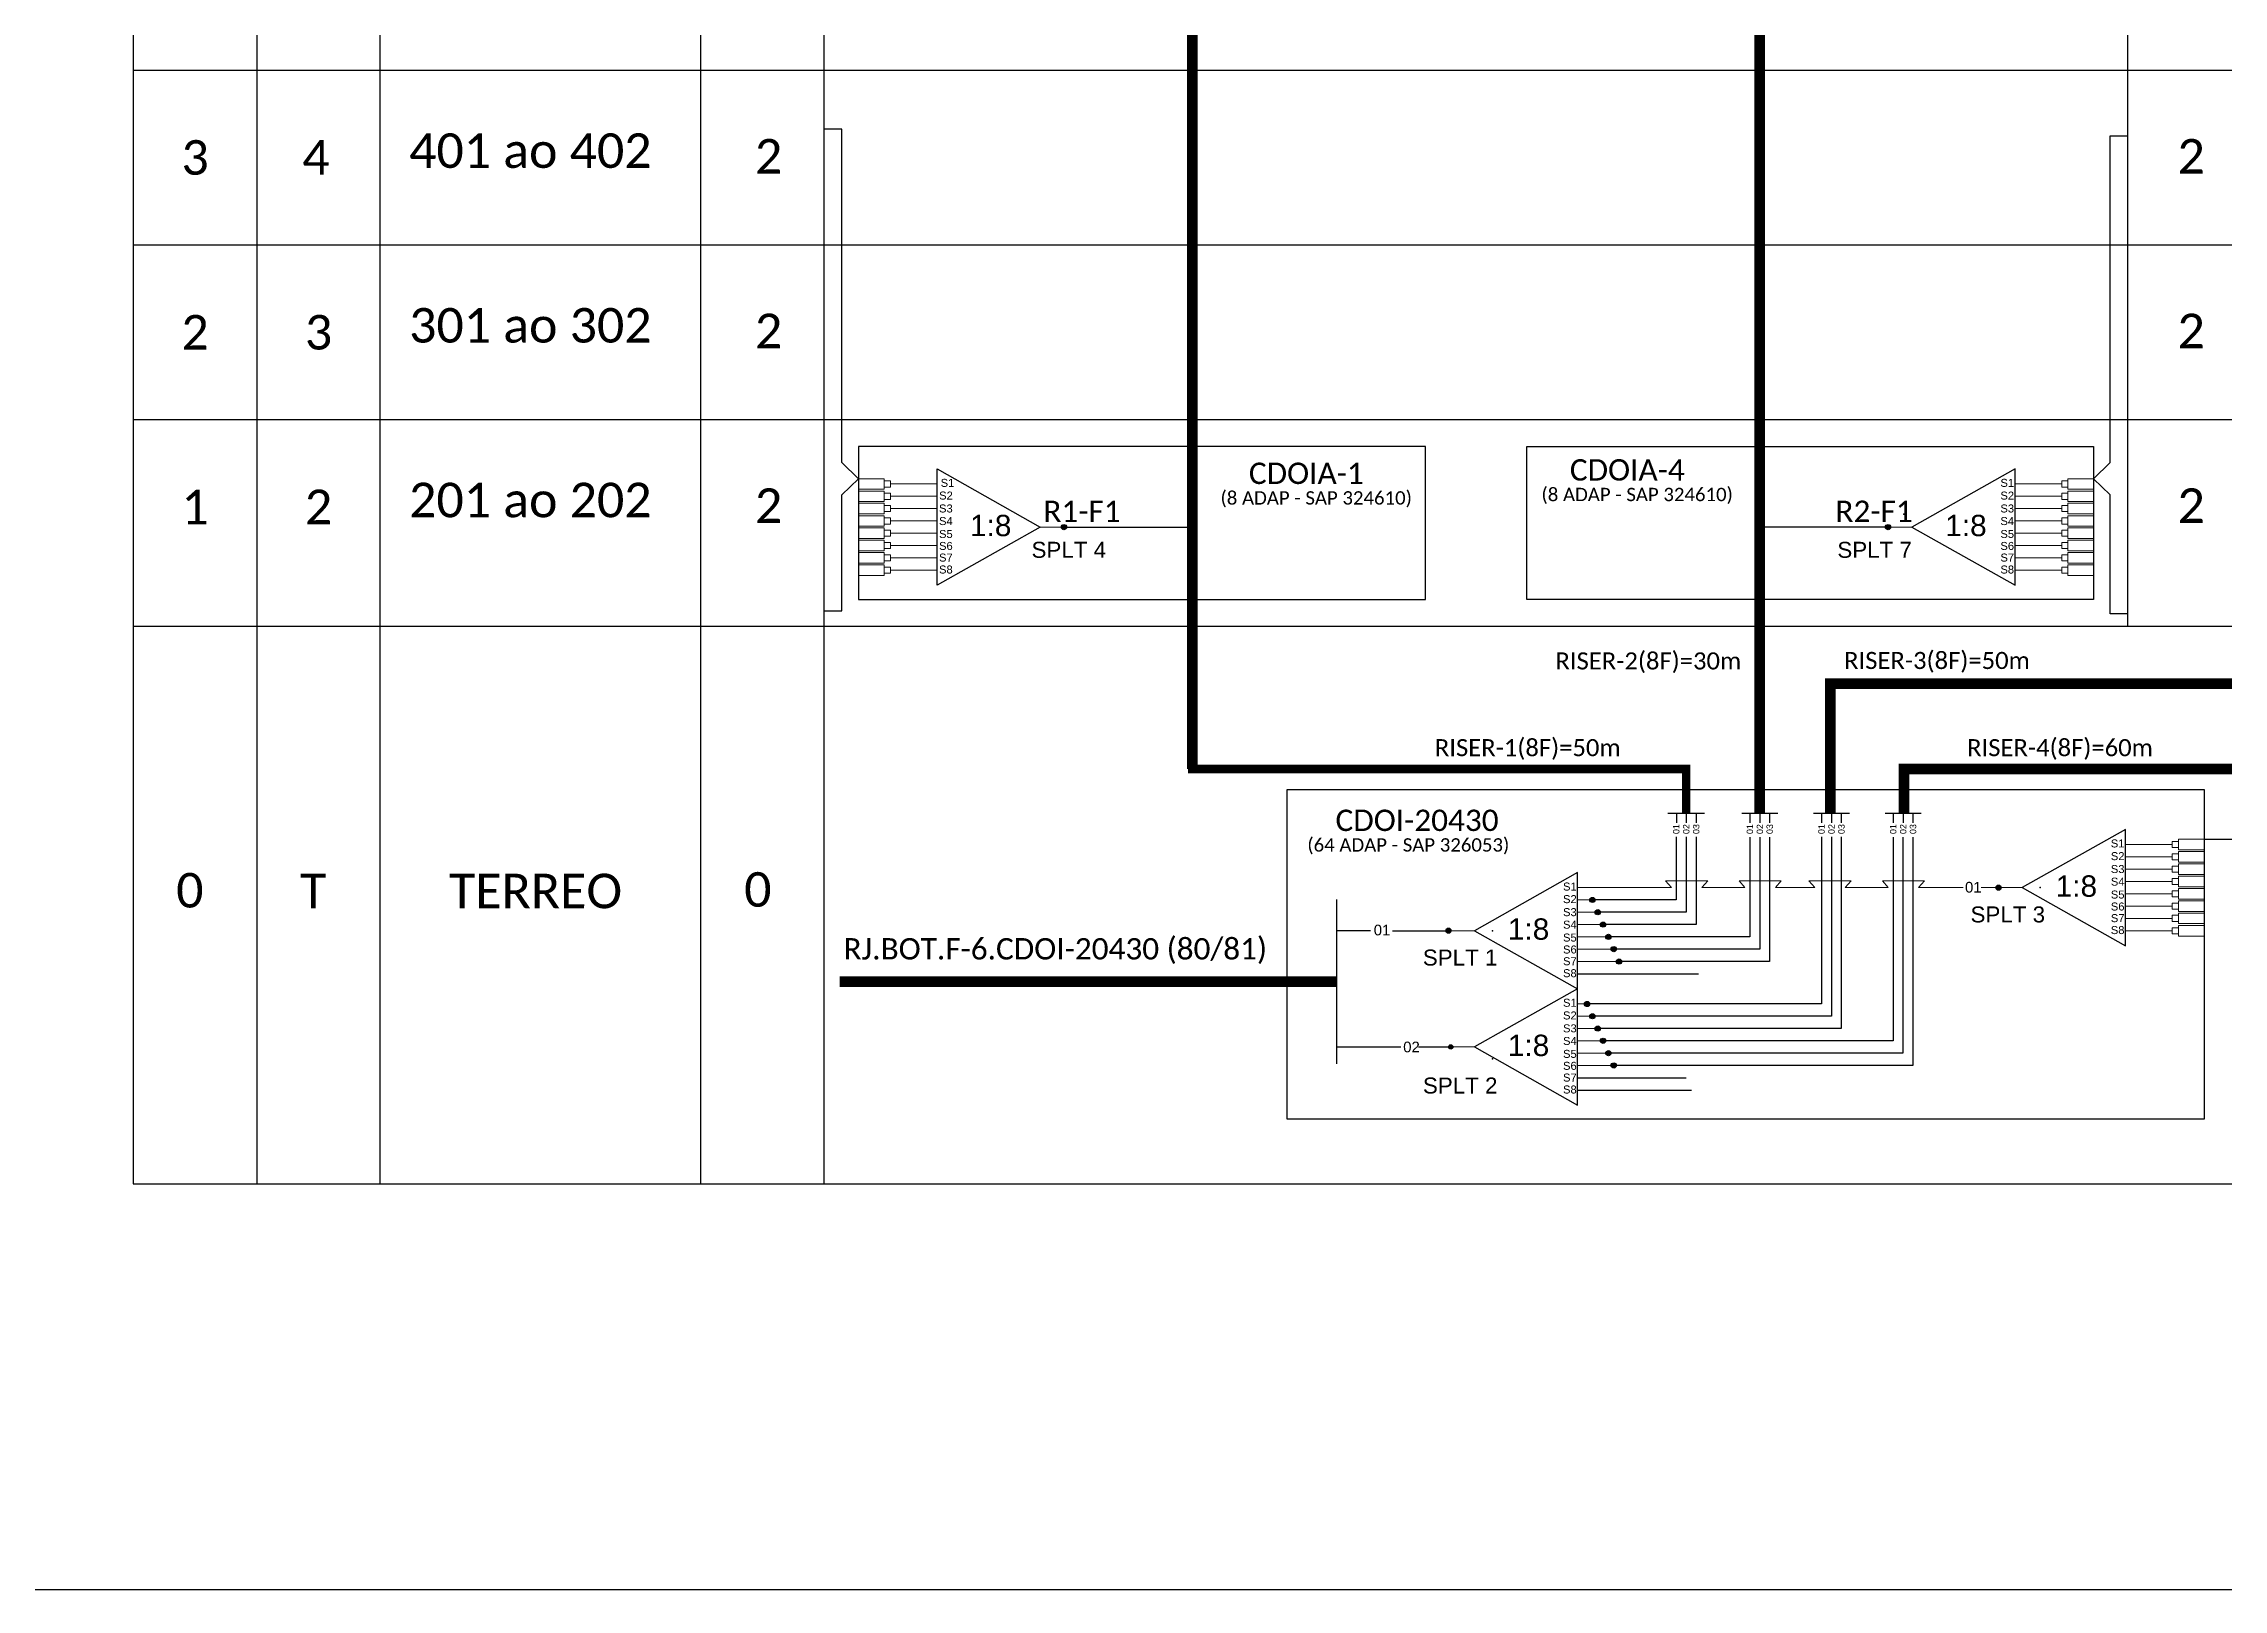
# Model space of a CAD drawing. Extents: x -4 to 837, y 1 to 595.
# Drawn here: x 329 to 533.3, y 1.3 to 146.1 of the extents above; entities that cross this region are included whole.
import ezdxf
from ezdxf.enums import TextEntityAlignment as Align

# ---------------------------------------------------------------- set-up
doc = ezdxf.new("R2010")
doc.units = 0
doc.styles.add('ARIAL', font='arial.ttf')
doc.styles.add('WMF-Calibri0', font='calibri.ttf')
doc.linetypes.add('RESERVA', pattern='A,0.5,-0.15,["RESERVA",Standard,S=0.18,R=0,X=0,Y=-0.1],-1.3', length=1.95)

# ---------------------------------------------------------------- blocks, each defined once
blk = doc.blocks.new('SPLT_1-8_SC-APC')
at = {"color": 1}
blk.add_lwpolyline([(-7.37, -2.1), (-17.04, -7.55), (-7.37, -13), (-7.37, -2.1)], dxfattribs=at)
at = {"color": 3, "lineweight": 0}
for points in [[(-2.99, -3.51), (-7.37, -3.51)], [(-2.41, -3.02), (-2.41, -4)], [(-2.41, -3.02), (0, -3.02)], [(-2.41, -4), (0, -4)], [(-7.37, -4.66), (-2.99, -4.66)], [(-7.37, -5.82), (-2.99, -5.82)], [(-2.41, -4.17), (-2.41, -5.16)], [(-2.41, -4.17), (0, -4.17)], [(-2.41, -5.16), (0, -5.16)], [(-2.41, -5.32), (-2.41, -6.31)], [(-2.41, -5.32), (0, -5.32)], [(-7.37, -6.97), (-2.99, -6.97)], [(-7.37, -8.12), (-2.99, -8.12)], [(-2.41, -6.31), (0, -6.31)], [(-2.41, -6.48), (-2.41, -7.46)], [(-2.41, -6.48), (0, -6.48)], [(-2.41, -7.46), (0, -7.46)], [(-2.41, -7.63), (-2.41, -8.62)], [(-2.41, -7.63), (0, -7.63)], [(-7.37, -9.28), (-2.99, -9.28)], [(-2.41, -8.62), (0, -8.62)], [(-2.41, -8.78), (-2.41, -9.77)], [(-2.41, -8.78), (0, -8.78)], [(-2.41, -9.77), (0, -9.77)], [(-2.41, -9.94), (-2.41, -10.92)], [(-2.41, -9.94), (0, -9.94)], [(-7.37, -10.43), (-2.99, -10.43)], [(-7.37, -11.58), (-2.99, -11.58)], [(-2.41, -10.92), (0, -10.92)], [(-2.41, -11.09), (-2.41, -12.08)], [(-2.41, -11.09), (0, -11.09)], [(-2.41, -12.08), (0, -12.08)]]:
    blk.add_lwpolyline(points, dxfattribs=at)
for points in [[(-2.99, -3.22), (-2.41, -3.22), (-2.41, -3.8), (-2.99, -3.8)], [(-2.99, -4.38), (-2.41, -4.38), (-2.41, -4.95), (-2.99, -4.95)], [(-2.99, -5.53), (-2.41, -5.53), (-2.41, -6.1), (-2.99, -6.1)], [(-2.99, -6.68), (-2.41, -6.68), (-2.41, -7.26), (-2.99, -7.26)], [(-2.99, -7.84), (-2.41, -7.84), (-2.41, -8.41), (-2.99, -8.41)], [(-2.99, -8.99), (-2.41, -8.99), (-2.41, -9.56), (-2.99, -9.56)], [(-2.99, -10.14), (-2.41, -10.14), (-2.41, -10.72), (-2.99, -10.72)], [(-2.99, -11.3), (-2.41, -11.3), (-2.41, -11.87), (-2.99, -11.87)]]:
    blk.add_lwpolyline(points, close=True, dxfattribs=at)
at = {"color": 1, "lineweight": 0}
blk.add_lwpolyline([(-17.04, -7.55), (-19.26, -7.55)], dxfattribs=at)
at = {"color": 1, "style": 'ARIAL'}
for s, height, p in [('S1', 0.75, (-8.74, -3.78)), ('S2', 0.75, (-8.74, -4.97)), ('S3', 0.75, (-8.74, -6.18)), ('1:8', 2, (-13.91, -8.4)), ('S4', 0.75, (-8.74, -7.36)), ('S5', 0.75, (-8.74, -8.57)), ('S6', 0.75, (-8.74, -9.69)), ('S7', 0.75, (-8.74, -10.78)), ('S8', 0.75, (-8.74, -11.9))]:
    blk.add_text(s, height=height, dxfattribs=at).set_placement(p)
blk = doc.blocks.new('SPLITTER FUTURO')
blk.add_point((0, 0))
at = {"style": 'ARIAL', "text_generation_flag": 6, "flags": 4}
for tag, p, height in [('SPLT', (-6.22, -4.1), 1.5), ('INSTAL.', (-6.25, -6.09), 1.25)]:
    blk.add_attdef(tag, p, '', height=height, rotation=180, dxfattribs=at)
blk = doc.blocks.new('SPLT_1-8_SC-APC_ESQ')
at = {"color": 3, "lineweight": 0}
for points in [[(2.41, -3.02), (0, -3.02)], [(2.41, -4), (0, -4)], [(2.41, -3.02), (2.41, -4)], [(2.99, -3.51), (7.37, -3.51)], [(2.41, -4.17), (0, -4.17)], [(2.41, -5.16), (0, -5.16)], [(2.41, -5.32), (0, -5.32)], [(2.41, -4.17), (2.41, -5.16)], [(2.41, -5.32), (2.41, -6.31)], [(7.37, -4.66), (2.99, -4.66)], [(7.37, -5.82), (2.99, -5.82)], [(2.41, -6.31), (0, -6.31)], [(2.41, -6.48), (0, -6.48)], [(2.41, -7.46), (0, -7.46)], [(2.41, -7.63), (0, -7.63)], [(2.41, -6.48), (2.41, -7.46)], [(2.41, -7.63), (2.41, -8.62)], [(7.37, -6.97), (2.99, -6.97)], [(7.37, -8.12), (2.99, -8.12)], [(2.41, -8.62), (0, -8.62)], [(2.41, -8.78), (0, -8.78)], [(2.41, -9.77), (0, -9.77)], [(2.41, -9.94), (0, -9.94)], [(2.41, -8.78), (2.41, -9.77)], [(2.41, -9.94), (2.41, -10.92)], [(7.37, -9.28), (2.99, -9.28)], [(2.41, -10.92), (0, -10.92)], [(2.41, -11.09), (0, -11.09)], [(2.41, -12.08), (0, -12.08)], [(2.41, -11.09), (2.41, -12.08)], [(7.37, -10.43), (2.99, -10.43)], [(7.37, -11.58), (2.99, -11.58)]]:
    blk.add_lwpolyline(points, dxfattribs=at)
for points in [[(2.99, -3.22), (2.41, -3.22), (2.41, -3.8), (2.99, -3.8)], [(2.99, -4.38), (2.41, -4.38), (2.41, -4.95), (2.99, -4.95)], [(2.99, -5.53), (2.41, -5.53), (2.41, -6.1), (2.99, -6.1)], [(2.99, -6.68), (2.41, -6.68), (2.41, -7.26), (2.99, -7.26)], [(2.99, -7.84), (2.41, -7.84), (2.41, -8.41), (2.99, -8.41)], [(2.99, -8.99), (2.41, -8.99), (2.41, -9.56), (2.99, -9.56)], [(2.99, -10.14), (2.41, -10.14), (2.41, -10.72), (2.99, -10.72)], [(2.99, -11.3), (2.41, -11.3), (2.41, -11.87), (2.99, -11.87)]]:
    blk.add_lwpolyline(points, close=True, dxfattribs=at)
at = {"color": 1}
blk.add_lwpolyline([(7.37, -2.1), (17.04, -7.55), (7.37, -13), (7.37, -2.1)], dxfattribs=at)
at = {"color": 1, "lineweight": 0}
blk.add_lwpolyline([(17.04, -7.55), (19.26, -7.55)], dxfattribs=at)
at = {"color": 1, "style": 'ARIAL'}
for s, height, p in [('S1', 0.75, (7.7, -3.78)), ('S3', 0.75, (7.55, -6.18)), ('S2', 0.75, (7.56, -4.97)), ('S5', 0.75, (7.55, -8.57)), ('S4', 0.75, (7.55, -7.36)), ('1:8', 2, (10.45, -8.4)), ('S6', 0.75, (7.55, -9.69)), ('S7', 0.75, (7.55, -10.78)), ('S8', 0.75, (7.55, -11.9))]:
    blk.add_text(s, height=height, dxfattribs=at).set_placement(p)
blk = doc.blocks.new('SPLITTER_')
blk.add_point((0, 0))
at = {"style": 'ARIAL', "flags": 4}
blk.add_attdef('SPLT', (0, -3.26), '', height=1.5, dxfattribs=at)

msp = doc.modelspace()

# ---------------------------------------------------------------- hatches: boundary and pattern name
h = msp.add_hatch(color=3)
h.dxf.hatch_style = 1
edge = h.paths.add_edge_path()
edge.add_arc((424.64, 100.81), 0.242, 0, 360)
h = msp.add_hatch(color=3)
h.dxf.hatch_style = 1
edge = h.paths.add_edge_path()
edge.add_arc((501.87, 100.81), 0.242, 0, 360)
h = msp.add_hatch(color=3)
h.dxf.hatch_style = 1
edge = h.paths.add_edge_path()
edge.add_arc((474.16, 65.87), 0.242, 0, 360)
h = msp.add_hatch(color=3)
h.dxf.hatch_style = 1
edge = h.paths.add_edge_path()
edge.add_arc((512.23, 67.02), 0.242, 0, 360)
h = msp.add_hatch(color=3)
h.dxf.hatch_style = 1
edge = h.paths.add_edge_path()
edge.add_arc((474.66, 64.72), 0.242, 0, 360)
h = msp.add_hatch(color=3)
h.dxf.hatch_style = 1
edge = h.paths.add_edge_path()
edge.add_arc((475.16, 63.56), 0.242, 0, 360)
h = msp.add_hatch(color=3)
h.dxf.hatch_style = 1
edge = h.paths.add_edge_path()
edge.add_arc((460.67, 62.99), 0.242, 0, 360)
h = msp.add_hatch(color=3)
h.dxf.hatch_style = 1
edge = h.paths.add_edge_path()
edge.add_arc((475.66, 62.41), 0.242, 0, 360)
h = msp.add_hatch(color=3)
h.dxf.hatch_style = 1
edge = h.paths.add_edge_path()
edge.add_arc((476.16, 61.26), 0.242, 0, 360)
h = msp.add_hatch(color=3)
h.dxf.hatch_style = 1
edge = h.paths.add_edge_path()
edge.add_arc((476.66, 60.1), 0.242, 0, 360)
h = msp.add_hatch(color=3)
h.dxf.hatch_style = 1
edge = h.paths.add_edge_path()
edge.add_arc((473.66, 56.12), 0.242, 0, 360)
h = msp.add_hatch(color=3)
h.dxf.hatch_style = 1
edge = h.paths.add_edge_path()
edge.add_arc((474.16, 54.97), 0.242, 0, 360)
h = msp.add_hatch(color=3)
h.dxf.hatch_style = 1
edge = h.paths.add_edge_path()
edge.add_arc((474.66, 53.82), 0.242, 0, 360)
h = msp.add_hatch(color=3)
h.dxf.hatch_style = 1
edge = h.paths.add_edge_path()
edge.add_arc((460.89, 52.09), 0.205, 0, 360)
h = msp.add_hatch(color=3)
h.dxf.hatch_style = 1
edge = h.paths.add_edge_path()
edge.add_arc((475.16, 52.67), 0.242, 0, 360)
h = msp.add_hatch(color=3)
h.dxf.hatch_style = 1
edge = h.paths.add_edge_path()
edge.add_arc((475.66, 51.51), 0.242, 0, 360)
h = msp.add_hatch(color=3)
h.dxf.hatch_style = 1
edge = h.paths.add_edge_path()
edge.add_arc((476.16, 50.36), 0.242, 0, 360)

# ---------------------------------------------------------------- linework, layer by layer
at = {"color": 5}
msp.add_line((424.64, 100.81), (436.66, 100.81), dxfattribs=at)
at = {"color": 6}
msp.add_line((501.87, 100.81), (489.85, 100.81), dxfattribs=at)
msp.add_line((-3.83, 1.26), (837.17, 1.26))
for points in [[(337.42, 288.83), (337.42, 39.28)], [(360.57, 39.28), (360.57, 288.83)], [(402.16, 39.28), (402.16, 288.83)], [(524.35, 91.52), (524.35, 288.83)], [(348.99, 284.72), (348.99, 39.28)], [(390.58, 280.61), (390.58, 39.28)], [(337.42, 143.63), (771.38, 143.63)], [(337.42, 127.26), (771.38, 127.26)], [(337.42, 110.89), (771.38, 110.89)], [(337.42, 91.52), (771.38, 91.52)], [(337.42, 39.28), (771.38, 39.28)]]:
    msp.add_lwpolyline(points)
at = {"color": 5, "const_width": 1}
msp.add_lwpolyline([(436.66, 78.15), (436.66, 237.79)], dxfattribs=at)
at = {"color": 6}
for points, const_width in [([(489.85, 73.99), (489.85, 237.79)], 1), ([(489.85, 73.99), (489.85, 82.14), (489.85, 82.14), (489.85, 84.6)], 0.8)]:
    msp.add_lwpolyline(points, dxfattribs=dict(at, const_width=const_width))
at = {"color": 30, "const_width": 1}
msp.add_lwpolyline([(496.46, 73.99), (496.46, 86.13), (642.04, 86.13), (642.1, 237.79)], dxfattribs=at)
at = {"color": 114, "const_width": 1}
msp.add_lwpolyline([(503.36, 73.99), (503.36, 78.15), (695.23, 78.15), (695.28, 237.79)], dxfattribs=at)
at = {"color": 3}
for points in [[(402.16, 92.96), (403.81, 92.96), (403.81, 103.84), (405.38, 105.34), (403.81, 106.85), (403.81, 138.09), (402.16, 138.09)], [(524.36, 92.67), (522.7, 92.67), (522.7, 103.84), (521.14, 105.34), (522.7, 106.85), (522.7, 137.47), (524.35, 137.47)], [(531.49, 71.55), (726.1, 71.55)], [(450.2, 63), (453.36, 63)], [(455.44, 62.99), (460.67, 62.99)]]:
    msp.add_lwpolyline(points, dxfattribs=at)
at = {"color": 1}
for points in [[(458.51, 108.36), (405.38, 108.36), (405.38, 94.04), (458.51, 94.04)], [(468.01, 108.36), (521.14, 108.36), (521.14, 94.04), (468.01, 94.04)], [(445.57, 76.22), (531.49, 76.22), (531.49, 45.32), (445.57, 45.32)]]:
    msp.add_lwpolyline(points, close=True, dxfattribs=at)
at = {"color": 5}
msp.add_lwpolyline([(482.95, 73.99, 0.8, 0.8, 0), (482.95, 78.15, 0.8, 0.8, 0), (436.66, 78.15, 0.8, 0.8, 0), (436.66, 85.32, 0.8, 0.8, 0)], format="xyseb", dxfattribs=at)
for points in [[(481.24, 73.99), (484.66, 73.99)], [(482.03, 73.99), (482.03, 73.11)], [(482.95, 73.99), (482.95, 73.11)], [(483.88, 73.99), (483.88, 73.11)], [(482.02, 71.78), (482.02, 65.87), (474.06, 65.87)], [(482.95, 71.78), (482.95, 64.72), (474.46, 64.72)], [(483.88, 71.78), (483.88, 63.57), (475.39, 63.57)]]:
    msp.add_lwpolyline(points, dxfattribs=at)
at = {"color": 6}
for points in [[(488.16, 73.99), (491.54, 73.99)], [(488.92, 73.99), (488.92, 73.09)], [(489.85, 73.99), (489.85, 73.09)], [(490.77, 73.99), (490.77, 73.09)], [(488.92, 71.76), (488.92, 62.41), (475.66, 62.41)], [(489.84, 71.76), (489.84, 61.25), (476.06, 61.25)], [(490.77, 71.76), (490.77, 60.1), (476.46, 60.1)]]:
    msp.add_lwpolyline(points, dxfattribs=at)
at = {"color": 30}
for points in [[(494.87, 73.99), (498.25, 73.99)], [(495.64, 73.99), (495.64, 73.11)], [(496.56, 73.99), (496.56, 73.11)], [(497.49, 73.99), (497.49, 73.11)], [(495.63, 71.78), (495.63, 56.12), (473.9, 56.12)], [(496.56, 71.78), (496.56, 54.97), (474.4, 54.97)], [(497.48, 71.78), (497.48, 53.82), (474.9, 53.82)]]:
    msp.add_lwpolyline(points, dxfattribs=at)
at = {"color": 114}
for points in [[(501.59, 73.99), (504.97, 73.99)], [(502.35, 73.99), (502.35, 73.09)], [(503.28, 73.99), (503.28, 73.09)], [(504.2, 73.99), (504.2, 73.09)], [(502.34, 71.76), (502.34, 52.67), (475.4, 52.67)], [(503.27, 71.76), (503.27, 51.5), (475.9, 51.5)], [(504.19, 71.76), (504.19, 50.36), (476.4, 50.36)]]:
    msp.add_lwpolyline(points, dxfattribs=at)
at = {"color": 1}
for points in [[(472.78, 68.43), (463.12, 62.99), (472.78, 57.54), (472.78, 68.43)], [(450.2, 50.5), (450.2, 65.92)], [(472.78, 57.54), (463.12, 52.09), (472.78, 46.64), (472.78, 57.54)]]:
    msp.add_lwpolyline(points, dxfattribs=at)
at = {"color": 7, "lineweight": 0}
for points in [[(481.57, 67.02), (481.02, 67.65), (481.02, 67.65)], [(484.42, 67.02), (484.97, 67.65), (481.02, 67.65)], [(487.91, 67.65), (487.91, 67.65), (488.46, 67.02), (484.42, 67.02)], [(491.31, 67.02), (491.86, 67.65), (487.91, 67.65)], [(495, 67.02), (494.45, 67.65), (494.45, 67.65)], [(497.84, 67.02), (498.4, 67.65), (494.45, 67.65)], [(501.34, 67.65), (501.34, 67.65), (501.89, 67.02), (497.84, 67.02)], [(504.74, 67.02), (505.29, 67.65), (501.34, 67.65)], [(472.78, 67.02), (481.57, 67.02)], [(472.78, 65.87), (474.16, 65.87)], [(495, 67.02), (491.31, 67.02)], [(501.89, 67.02), (497.84, 67.02)], [(508.92, 67.02), (508.92, 67.02), (508.92, 67.02), (504.74, 67.02)], [(511.99, 67.02), (510.6, 67.02)], [(472.78, 64.72), (474.66, 64.72)], [(472.78, 63.56), (475.16, 63.56)], [(472.78, 62.41), (475.66, 62.41)], [(472.78, 61.26), (476.16, 61.26)], [(472.78, 60.1), (476.66, 60.1)], [(473.66, 56.12), (472.78, 56.12)], [(472.78, 54.97), (474.16, 54.97)], [(472.78, 53.82), (474.66, 53.82)], [(472.78, 52.67), (475.16, 52.67)], [(472.78, 51.51), (475.66, 51.51)], [(472.78, 50.36), (476.16, 50.36)]]:
    msp.add_lwpolyline(points, dxfattribs=at)
at = {"color": 1, "lineweight": 0}
for points in [[(463.12, 62.99), (460.89, 62.99)], [(463.12, 52.09), (460.89, 52.09)]]:
    msp.add_lwpolyline(points, dxfattribs=at)
at = {"color": 1, "const_width": 1}
msp.add_lwpolyline([(403.61, 58.21), (450.2, 58.21)], dxfattribs=at)
at = {"color": 8, "linetype": 'RESERVA', "ltscale": 4}
for points in [[(472.78, 58.95), (484.12, 58.95)], [(472.78, 49.21), (482.95, 49.21)], [(472.78, 48.05), (483.45, 48.05)]]:
    msp.add_lwpolyline(points, dxfattribs=at)
at = {"color": 2}
for points in [[(450.2, 52.09), (456.21, 52.09)], [(457.87, 52.09), (460.89, 52.09)]]:
    msp.add_lwpolyline(points, dxfattribs=at)
at = {"color": 3}
for centre, radius in [((424.64, 100.81), 0.242), ((501.87, 100.81), 0.242), ((474.16, 65.87), 0.242), ((512.23, 67.02), 0.242), ((474.66, 64.72), 0.242), ((475.16, 63.56), 0.242), ((460.67, 62.99), 0.242), ((475.66, 62.41), 0.242), ((476.16, 61.26), 0.242), ((476.66, 60.1), 0.242), ((473.66, 56.12), 0.242), ((474.16, 54.97), 0.242), ((474.66, 53.82), 0.242), ((460.89, 52.09), 0.205), ((475.16, 52.67), 0.242), ((475.66, 51.51), 0.242), ((476.16, 50.36), 0.242)]:
    msp.add_circle(centre, radius, dxfattribs=at)

# ---------------------------------------------------------------- block references
msp.add_blockref('SPLT_1-8_SC-APC_ESQ', (405.38, 108.36))
for p in [(521.14, 108.36), (531.49, 74.57)]:
    msp.add_blockref('SPLT_1-8_SC-APC', p, dxfattribs=at)
ref = msp.add_blockref('SPLITTER FUTURO', (423.17, 102.03), dxfattribs=dict(xscale=-1))
ref.add_attrib('SPLT', 'SPLT 4', (421.6, 97.93), dxfattribs={"height": 1.5, "rotation": 180, "style": 'ARIAL', "text_generation_flag": 6})
ref = msp.add_blockref('SPLITTER FUTURO', (503.34, 102.03))
ref.add_attrib('SPLT', 'SPLT 7', (497.12, 97.93), dxfattribs={"height": 1.5, "rotation": 180, "style": 'ARIAL', "text_generation_flag": 6})
ref = msp.add_blockref('SPLITTER_', (516.14, 67.02), dxfattribs=dict(xscale=-1))
ref.add_attrib('SPLT', 'SPLT 3', (509.6, 63.76), dxfattribs={"height": 1.5, "style": 'ARIAL'})
ref = msp.add_blockref('SPLITTER_', (464.8, 62.99), dxfattribs=dict(xscale=-1))
ref.add_attrib('SPLT', 'SPLT 1', (458.27, 59.72), dxfattribs={"height": 1.5, "style": 'ARIAL'})
ref = msp.add_blockref('SPLITTER_', (464.81, 50.99), dxfattribs=dict(xscale=-1))
ref.add_attrib('SPLT', 'SPLT 2', (458.28, 47.73), dxfattribs={"height": 1.5, "style": 'ARIAL'})

# ---------------------------------------------------------------- texts
at = {"color": 7, "style": 'WMF-Calibri0'}
for s, p in [('401 ao 402', (363.27, 134.47)), ('301 ao 302', (363.27, 118.1)), ('201 ao 202', (363.27, 101.73)), ('TERREO', (367.01, 65.09))]:
    msp.add_text(s, height=3.24, dxfattribs=at).set_placement(p)
at = {"color": 1}
for s, height, style, p in [('CDOIA-1', 2, 'WMF-Calibri0', (441.97, 104.85)), ('CDOIA-4', 2, 'WMF-Calibri0', (472.05, 105.17)), ('CDOI-20430', 2, 'WMF-Calibri0', (450.09, 72.33)), ('S1', 0.75, 'ARIAL', (471.41, 66.75)), ('S2', 0.75, 'ARIAL', (471.41, 65.57)), ('1:8', 2, 'ARIAL', (466.24, 62.14)), ('S3', 0.75, 'ARIAL', (471.41, 64.35)), ('S4', 0.75, 'ARIAL', (471.41, 63.18)), ('RJ.BOT.F-6.CDOI-20430 (80/81)', 2, 'WMF-Calibri0', (403.98, 60.29)), ('S5', 0.75, 'ARIAL', (471.41, 61.97)), ('S6', 0.75, 'ARIAL', (471.41, 60.85)), ('S7', 0.75, 'ARIAL', (471.41, 59.75)), ('S8', 0.75, 'ARIAL', (471.41, 58.63)), ('S1', 0.75, 'ARIAL', (471.41, 55.86)), ('S2', 0.75, 'ARIAL', (471.41, 54.67)), ('1:8', 2, 'ARIAL', (466.24, 51.24)), ('S3', 0.75, 'ARIAL', (471.41, 53.46)), ('S4', 0.75, 'ARIAL', (471.41, 52.28)), ('S5', 0.75, 'ARIAL', (471.41, 51.07)), ('S6', 0.75, 'ARIAL', (471.41, 49.95)), ('S7', 0.75, 'ARIAL', (471.41, 48.85)), ('S8', 0.75, 'ARIAL', (471.41, 47.73))]:
    msp.add_text(s, height=height, dxfattribs=dict(at, style=style)).set_placement(p)
at = {"color": 1, "style": 'WMF-Calibri0'}
for s, p in [('(8 ADAP - SAP 324610)', (448.28, 102.92)), ('(8 ADAP - SAP 324610)', (478.36, 103.24)), ('(64 ADAP - SAP 326053)', (456.91, 70.4))]:
    msp.add_text(s, height=1.25, dxfattribs=at).set_placement(p, align=Align.CENTER)
at = {"color": 5, "style": 'WMF-Calibri0'}
for s, height, p in [('R1-F1', 2, (422.71, 101.29)), ('RISER-1(8F)=50m', 1.6, (459.4, 79.34))]:
    msp.add_text(s, height=height, dxfattribs=at).set_placement(p)
at = {"color": 6, "style": 'WMF-Calibri0'}
for s, height, p in [('R2-F1', 2, (496.94, 101.29)), ('RISER-2(8F)=30m', 1.6, (470.7, 87.47))]:
    msp.add_text(s, height=height, dxfattribs=at).set_placement(p)
at = {"color": 30, "style": 'WMF-Calibri0'}
msp.add_text('RISER-3(8F)=50m', height=1.6, dxfattribs=at).set_placement((497.75, 87.51))
at = {"color": 114, "style": 'WMF-Calibri0'}
msp.add_text('RISER-4(8F)=60m', height=1.6, dxfattribs=at).set_placement((509.28, 79.34))
at = {"style": 'ARIAL'}
for s, p in [('01', (482.02, 72.51)), ('02', (482.96, 72.51)), ('03', (483.89, 72.51)), ('01', (488.92, 72.51)), ('02', (489.86, 72.51)), ('03', (490.78, 72.51)), ('01', (495.63, 72.51)), ('02', (496.57, 72.51)), ('03', (497.5, 72.51)), ('01', (502.35, 72.51)), ('02', (503.29, 72.51)), ('03', (504.21, 72.51))]:
    msp.add_text(s, height=0.6, rotation=90, dxfattribs=at).set_placement(p, align=Align.MIDDLE_CENTER)
for s, p in [('01', (509.86, 67.06)), ('01', (454.45, 63.05)), ('02', (457.21, 52.09))]:
    msp.add_text(s, height=1, dxfattribs=at).set_placement(p, align=Align.MIDDLE_CENTER)
at = {"color": 7, "style": 'WMF-Calibri0'}
for tag, flags, p in [('3', 4, (343.21, 135.45)), ('4', 4, (354.54, 135.45)), ('2', 4, (396.96, 135.56)), ('2', 4, (530.28, 135.56)), ('2', 4, (343.21, 119.07)), ('3', 4, (354.78, 119.07)), ('2', 4, (396.96, 119.19)), ('2', 4, (530.28, 119.19)), ('1', 4, (343.21, 102.7)), ('2', 4, (354.78, 102.7)), ('2', 4, (396.96, 102.82)), ('2', 4, (530.28, 102.82)), ('0', 4, (342.72, 66.78)), ('T', 12, (354.29, 66.71)), ('0', 4, (395.95, 66.85))]:
    msp.add_attdef(tag, text='XX', height=3.24, dxfattribs=dict(at, flags=flags)).set_placement(p, align=Align.MIDDLE_CENTER)

doc.saveas('drawing.dxf')
